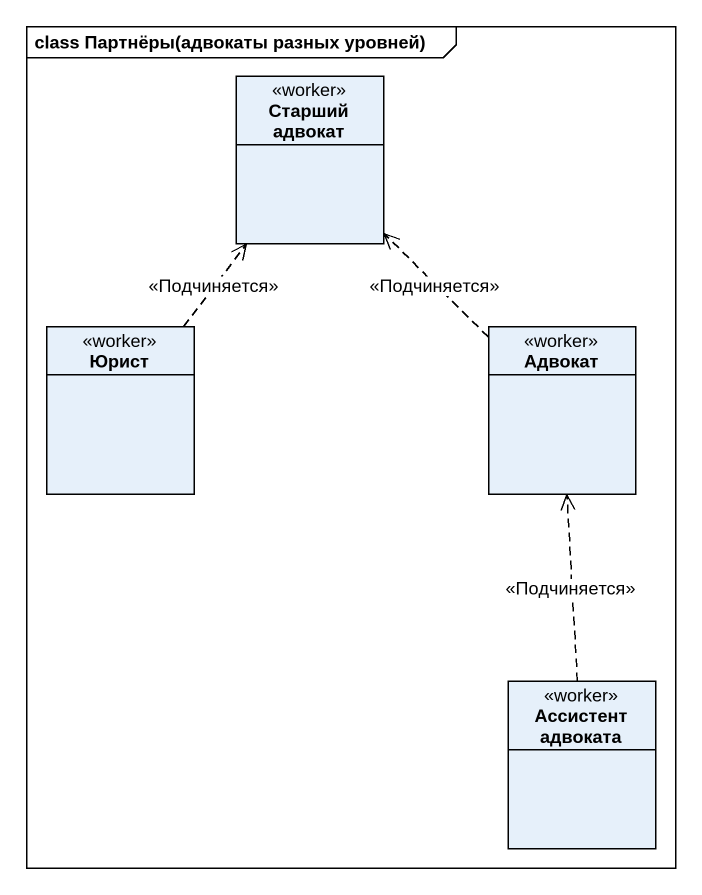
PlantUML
@startuml
mainframe class Партнёры(адвокаты разных уровней)
hide circle
hide empty members
class "Старший адвокат" as Старший_адвокат <<worker>>
class Юрист <<worker>>
class Адвокат <<worker>>
class "Ассистент адвоката" as Ассистент_адвоката <<worker>>
Юрист .up.> Старший_адвокат : <<Подчиняется>>
Адвокат .up.> Старший_адвокат : <<Подчиняется>>
Ассистент_адвоката .up.> Адвокат : <<Подчиняется>>
@enduml
